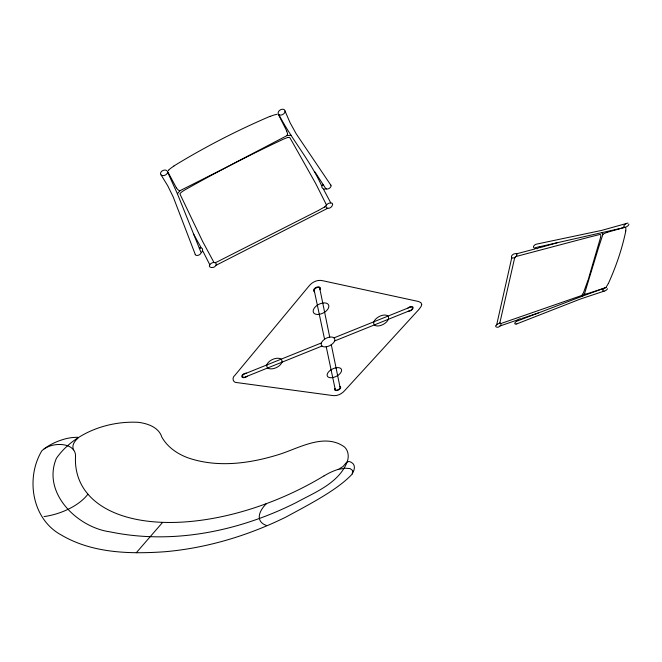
<?xml version="1.0" encoding="UTF-8"?>
<svg xmlns="http://www.w3.org/2000/svg" width="662" height="662" viewBox="0 0 662 662"><rect width="100%" height="100%" fill="white"/><g stroke="black" fill="none" stroke-linecap="round" stroke-linejoin="round"><path stroke-width="0.99" d="M287.465 134.27L287.035 135.594L225.452 167.784L179.956 190.722L178.368 190.126A26.919 18.619 -25.2 0 1 176.39 187.768M521.424 319.382C520.084 317.487 517.171 320.209 515.996 321.699A2.532 1.25 -30.9 0 0 514.879 323.759M625.805 230.897C622.106 248.962 615.999 266.637 608.403 283.427M600.624 237.286L588.824 277.552M500.969 324.107A2.938 1.465 -30.5 0 1 499.984 325.994C498.122 328.791 493.397 326.482 496.674 324.81L511.743 257.824A3.186 1.68 -32.4 0 0 515.665 256.798A3.186 1.68 -32.4 0 0 516.501 253.827L534.772 249.003M584.472 293.895L598.729 247.067L602.9 234.406L604.042 233.595A19.645 9.723 -33.9 0 1 607.41 232.304M347.376 461.306C349.015 456.532 348.411 450.789 344.662 447.123C325.017 432.658 299.787 447.711 280.001 454.157C250.6 463.466 217.864 468.117 188.074 457.864C177.49 453.991 167.511 447.198 161.884 437.201C158.789 427.28 147.709 423.481 138.317 422.323C108.072 420.709 74.318 432.799 56.419 458.253C41.756 492.842 77.288 527.432 110.099 531.859C173.113 544.958 239.379 531.147 296.262 502.541C314.682 492.454 338.307 483.467 346.996 462.44C348.262 459.982 353.268 462.788 354.054 465.312C355.08 468.315 353.541 471.592 352.151 474.083C337.363 490.244 307.002 505.569 285.653 517.212C247.919 535.707 206.958 548.053 165.028 551.727C130.058 554.185 92.324 553.316 61.309 535.012C31.817 519.165 25.437 477.956 41.88 450.723C48.789 444.773 57.404 440.9 66.175 438.633C69.336 437.888 72.563 437.417 75.816 437.359C79.688 436.763 77.975 438.219 76.089 440.007C74.326 442.009 72.737 444.516 72.903 447.289C72.688 448.157 74.185 450.855 73.573 449.928C71.595 447.305 68.459 445.832 65.323 445.104C58.182 443.532 50.039 444.914 44.114 448.869M588.311 279.174L588.568 278.371M588.055 279.968L583.685 292.207A28.317 13.803 -32 0 1 582.726 294.176M539.621 246.719L537.652 248.614L534.896 248.581M514.548 258.37L499.918 322.593M352.258 473.884L352.68 470.541L350.057 468.572L344.894 468.183L338.183 469.466L343.015 466.553L347.343 461.406M582.717 294.185L581.741 295.434L579.945 296.113L502.053 323.139M215.804 265.412A3.558 2.251 -24.1 0 0 214.579 262.557A3.442 2.176 -24.1 0 0 214.256 262.524L214.198 262.516A3.558 2.251 -24.1 0 0 209.804 264.717C207.338 268.002 214.761 268.681 215.812 265.412L327.814 208.224C331.323 209.134 334.914 202.688 330.843 202.944A3.608 2.267 -29.4 0 0 326.275 205.386A3.608 2.267 -29.4 0 0 327.814 208.224M168.363 170.688L168.686 170.217M320.011 289.642L320.019 289.542A3.691 2.16 -27.1 0 0 318.91 286.894A3.691 2.16 -27.1 0 0 314.392 288.698A3.691 2.16 -27.1 0 0 314.467 291.768L314.508 291.768M200.892 252.148L177.391 193.751L179.948 190.73M136.281 552.745L162.579 522.442M517.005 321.111L582.486 296.129L584.463 293.928L585.506 294.044A20.572 9.93 -32.9 0 0 588.253 293.398M247.373 376.157L247.348 376.182A3.484 1.928 -23.7 0 1 243.004 377.613A3.484 1.928 -23.7 0 1 242.218 375.164A3.484 1.928 -23.7 0 1 246.388 373.169L246.512 373.136M195.199 254.564A3.153 2.027 -23.7 0 0 198.079 255.317A3.153 2.027 -23.7 0 0 200.909 253.149C203.755 250.815 202.928 246.355 199.452 248.44M407.957 308.045L407.991 308.02A3.467 1.87 -29.1 0 1 412.178 306.638A3.467 1.87 -29.1 0 1 412.451 309.262A3.467 1.87 -29.1 0 1 408.322 311.256L408.297 311.239M331.298 344.72L340.094 387.502M173.758 166.038C204.624 147.154 236.979 130.464 270.253 116.239M318.414 210.458L324.438 207.074M323.42 184.996C319.572 186.154 322.948 190.325 326.474 188.869M199.312 248.258L200.975 247.381L193.569 234.05M318.141 210.59L216.805 262.044A5.801 3.682 -24.3 0 1 214.562 262.615M323.296 184.814L321.591 185.65C310.122 160.403 291.57 139.243 278.851 114.642A3.964 2.772 -30.7 0 1 278.272 113.881A3.757 2.631 -30.7 0 1 281.888 109.28A3.757 2.631 -30.7 0 1 284.652 112.714A3.757 2.631 -30.7 0 1 278.843 114.634L278.843 114.634M244.634 373.898L321.318 342.982M409.795 307.309L333.946 337.885A7.423 4.08 -26.5 0 1 334.608 340.963A7.472 4.113 -26.5 0 1 331.306 344.703M245.511 376.91L321.989 346.052A7.29 4.013 -26.5 0 0 326.159 346.78A7.423 4.08 -26.5 0 0 331.232 344.811M334.567 340.98L410.035 310.536M516.774 323.892L580.425 299.009L604.116 291.131A2.747 1.299 -32.8 0 0 607.484 288.715M582.486 296.129L605.142 287.788M266.281 503.724L266.298 503.716A36.054 16.533 -23.8 0 0 259.289 517.519L259.446 518.685A36.054 16.533 -23.8 0 0 266.141 525.33M499.984 325.994L517.295 320.019M606.508 287.482A2.747 1.299 -32.8 0 0 605.738 287.631A2.896 1.374 -32.8 0 0 604.869 288.003L588.245 293.415M607.418 232.271L624.903 227.265A3.128 1.547 -34.6 0 0 625.706 227.124A2.962 1.465 -34.6 0 0 628.892 224.244M521.929 318.414L538.33 312.994M627.981 223.144A2.962 1.465 -34.6 0 0 626.401 223.499L601.485 230.442L536.427 244.154A2.764 1.448 -33 0 0 533.787 245.966A2.764 1.448 -33 0 0 534.06 247.77M501.357 323.362L500.886 323.511M516.236 256.459L588.948 237.211L600.343 234.365L600.831 235.093A27.051 13.687 -33.5 0 1 600.599 237.294M287.713 137.547L289.633 137.365L292.132 141.643L315.675 183.49L325.845 203.706M625.044 227.372L624.44 227.538M539.646 247.72L557.04 242.83M624.671 227.323L620.526 228.415M620.302 228.473L535.053 247.745M326.225 346.764L335.229 389.422M329.709 337.148L329.775 337.14A7.29 4.013 -26.5 0 1 333.946 337.877M287.035 135.594L291.023 135.255M330.785 202.936L323.577 189.365M339.887 386.517L339.92 386.517A3.26 1.696 -26 0 1 339.92 388.942A3.26 1.696 -26 0 1 335.932 390.563A3.26 1.696 -26 0 1 334.997 388.52L335.022 388.445M516.492 253.836C515.226 252.685 509.93 255.292 511.743 257.824M321.955 346.036L321.989 346.052A7.423 4.08 -26.5 0 1 324.537 339.283M176.349 187.793L167.718 171.698M161.114 175L167.726 185.757L173.254 197.044L195.298 254.514M330.843 185.17L296.179 133.782L290.072 122.702L285.032 111.05M314.897 171.863L325.596 188.356M213.859 262.251L202.597 241.382L180.486 195.133L179.923 193.693L181.562 192.088A36.228 24.279 -24.5 0 1 184.864 189.928C217.062 171.756 250.004 154.809 283.493 139.136A32.918 22.045 -29.4 0 1 287.713 137.514M167.569 172.062A3.691 2.59 -23.5 0 1 162.736 175.62A3.691 2.59 -23.5 0 1 161.52 171.45A3.691 2.59 -23.5 0 1 167.312 171.16A3.922 2.756 -23.5 0 1 167.56 172.062L177.391 193.751M601.998 232.858L602.908 234.381M202.87 251.113L209.796 264.734M278.495 114.658L286.712 130.952M326.052 204.144L326.349 204.815M314.243 290.519L324.579 339.225A7.472 4.113 -26.5 0 1 329.717 337.082L319.746 288.384M330.942 185.12A3.194 2.044 -29.9 0 1 329.875 187.909A3.194 2.044 -29.9 0 1 326.407 188.951M168.57 170.142A23.915 16.583 -24.4 0 1 173.841 166.137M270.311 116.413A21.879 15.143 -29.8 0 1 277.13 114.278M326.258 205.551A5.751 3.641 -29.3 0 1 324.413 207.032M286.646 130.985A24.775 17.096 -29 0 1 287.54 134.245M624.854 227.281A2.938 1.448 -34.6 0 1 623.894 225.833A2.938 1.448 -34.6 0 1 626.393 223.524M496.657 324.819A2.938 1.465 -30.5 0 1 500.282 323.478A2.83 1.407 -30.5 0 1 500.472 323.544M516.765 323.941A2.532 1.25 -30.9 0 1 515.226 324.032M604.133 291.115A2.722 1.291 -32.8 0 1 602.809 290.163A2.722 1.291 -32.8 0 1 604.869 288.003M608.295 283.46A18.073 8.656 -32.7 0 1 606.268 286.803M625.664 227.687A17.378 8.614 -34.2 0 1 625.631 230.964M514.606 258.362A5.031 2.64 -32.4 0 1 515.491 256.889M500.249 323.519A4.758 2.367 -30.7 0 1 499.967 322.576M373.898 321.757A8.192 4.46 -28.2 0 1 380.493 315.931A8.192 4.46 -28.2 0 1 387.924 316.105M387.833 316.163A7.481 4.071 -28.2 0 1 388.246 319.324M388.346 319.307A8.192 4.46 -28.2 0 1 381.767 325.083A8.192 4.46 -28.2 0 1 374.369 324.951M374.46 324.885A7.481 4.071 -28.2 0 1 373.989 321.74M340.251 387.444A2.838 1.473 -26 0 1 337.885 389.835A2.838 1.473 -26 0 1 335.046 389.513M409.803 307.193A3.012 1.63 -29.1 0 1 412.434 307.946A3.012 1.63 -29.1 0 1 410.059 310.652M332.688 377.605A7.886 4.179 -26.2 0 1 327.177 375.602A7.886 4.179 -26.2 0 1 331.025 369.801M331.074 369.843A7.199 3.815 -26.2 0 1 336.056 367.824M336.081 367.758A7.886 4.179 -26.2 0 1 341.551 369.777A7.886 4.179 -26.2 0 1 337.686 375.577M337.637 375.536A7.191 3.806 -26.2 0 1 332.705 377.539M319.258 314.359A8.54 4.891 -26.9 0 1 313.225 311.827A8.54 4.891 -26.9 0 1 317.321 305.215A7.795 4.469 -26.9 0 1 322.766 303.105M322.791 303.022A8.54 4.891 -26.9 0 1 328.791 305.587A8.54 4.891 -26.9 0 1 324.678 312.191M324.62 312.141A7.795 4.46 -26.9 0 1 319.283 314.285M245.519 377.009A3.029 1.68 -23.7 0 1 242.491 376.405A3.029 1.68 -23.7 0 1 244.584 373.79M266.836 364.928A8.225 4.551 -24.7 0 1 273.149 359.193A8.225 4.551 -24.7 0 1 281.077 359.185M280.986 359.243A7.505 4.154 -24.7 0 1 281.805 362.263M281.904 362.246A8.225 4.551 -24.7 0 1 275.615 367.923A8.225 4.551 -24.7 0 1 267.729 367.964M267.812 367.907A7.505 4.154 -24.7 0 1 266.935 364.911M314.061 290.577A3.211 1.878 -27.1 0 1 316.701 287.697A3.211 1.878 -27.1 0 1 319.961 288.293M324.107 475.879A27.978 12.884 -24.9 0 1 338.125 469.408M324.049 475.837A180.602 95.378 -23.4 0 1 75.509 456.714A35.301 18.859 -17.2 0 0 74.036 450.516M87.889 494.216A43.08 22.16 -17.6 0 1 68.409 509.144L65.869 510.328A43.08 22.16 -17.6 0 1 44.073 516.583M421.719 304.421L421.082 306.514L419.104 309.228L344.703 390.572C341.733 394.014 337.14 396.29 332.523 395.528L237.542 382.669C232.867 383.075 231.477 377.82 235.018 375.188L308.773 286.298C311.976 282.12 317.446 279.364 322.742 280.729L418.384 301.467L420.858 302.575L421.719 304.421"/></g></svg>
